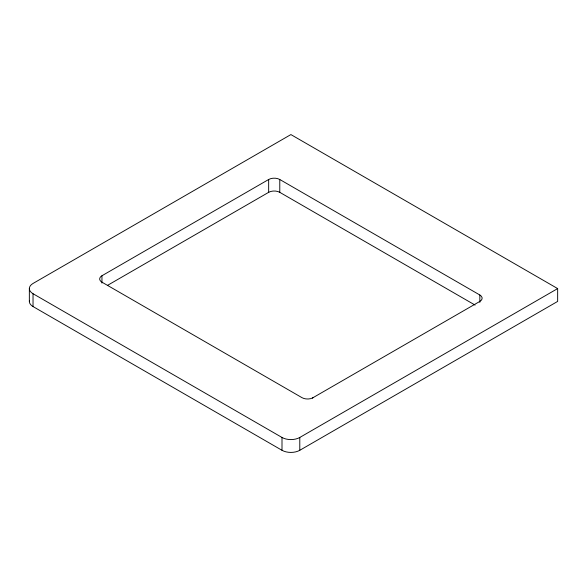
<?xml version="1.0" encoding="UTF-8"?>
<svg xmlns="http://www.w3.org/2000/svg" width="587" height="587" viewBox="0 0 587 587"><rect width="100%" height="100%" fill="white"/><g stroke="black" fill="none" stroke-linecap="round" stroke-linejoin="round"><path stroke-width="0.88" d="M101.947 283.088L101.947 275.751L268.663 179.497A7.858 4.535 0 0 1 279.779 179.497L479.843 295.004L479.843 302.334M107.502 285.377L268.663 192.331A7.858 4.535 0 0 1 279.779 192.331L475.081 305.086M101.947 275.751A7.858 4.535 0 0 0 101.947 282.171L302.012 397.678A7.858 4.535 0 0 0 312.35 398.067L479.843 301.417A7.858 4.535 0 0 0 479.843 295.004M557.65 288.584L290.895 134.577L33.033 283.455A12.576 7.257 0 0 0 33.033 293.72L282.002 437.462A12.576 7.257 0 0 0 299.788 437.462L557.65 288.584L557.65 301.417L299.788 450.295A12.576 7.257 0 0 1 282.002 450.295L33.033 306.553A12.576 7.257 0 0 1 29.46 300.471M312.35 398.067L313.076 397.648M299.788 437.462L299.788 450.295M282.002 437.462L282.002 450.295M279.779 179.497L279.779 192.331M268.663 179.497L268.663 192.331M33.033 293.72L33.033 306.553M29.35 288.584L29.35 301.417"/></g></svg>
